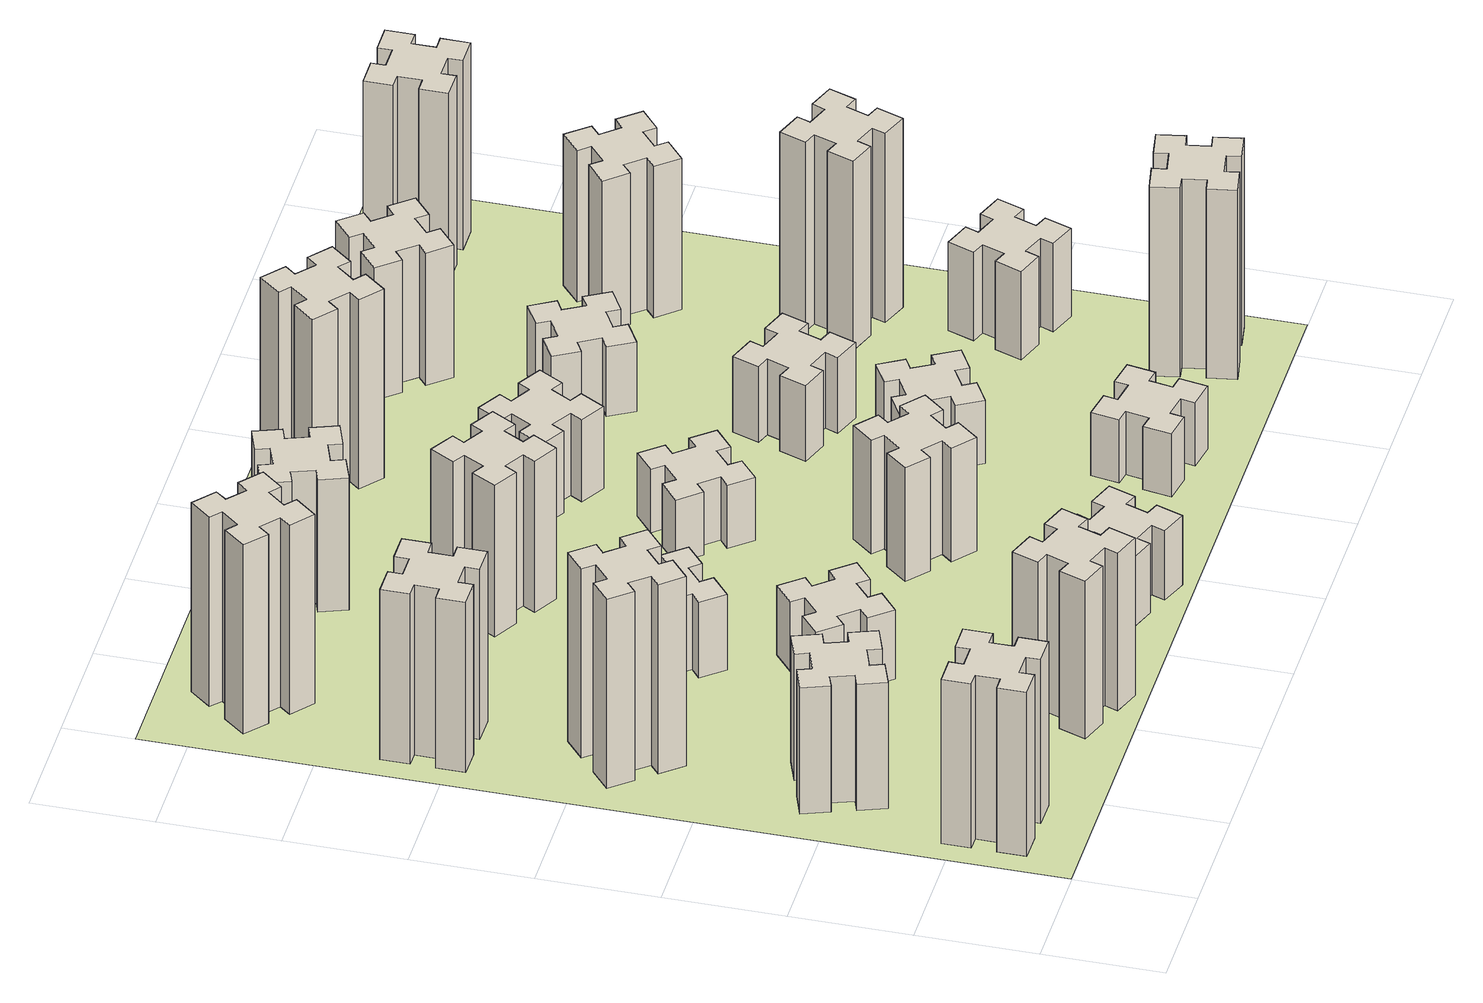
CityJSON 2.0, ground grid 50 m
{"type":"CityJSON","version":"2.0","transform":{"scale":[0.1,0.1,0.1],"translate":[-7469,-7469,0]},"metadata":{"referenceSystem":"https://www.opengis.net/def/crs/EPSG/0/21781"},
"CityObjects":{
"building1":{"type":"Building","attributes":{"class":"1000","function":"1000","usage":"1000","yearOfConstruction":2016,"roofType":"1000","measuredHeight":78,"storeysAboveGround":30,"storeysBelowGround":0},"geometry":[{"type":"Solid","lod":"1","boundaries":[[[[0,1,2,3,4,5,6,7,8,9,10,11,12,13,14,15,16,17,18,19]],[[17,16,20,21]],[[16,15,22,20]],[[15,14,23,22]],[[14,13,24,23]],[[13,12,25,24]],[[12,11,26,25]],[[11,10,27,26]],[[10,9,28,27]],[[9,8,29,28]],[[8,7,30,29]],[[7,6,31,30]],[[6,5,32,31]],[[5,4,33,32]],[[4,3,34,33]],[[3,2,35,34]],[[2,1,36,35]],[[1,0,37,36]],[[0,19,38,37]],[[19,18,39,38]],[[18,17,21,39]],[[24,25,26,27,28,29,30,31,32,33,34,35,36,37,38,39,21,20,22,23]]]]}]},
"building2":{"type":"Building","attributes":{"class":"1000","function":"1000","usage":"1000","yearOfConstruction":2016,"roofType":"1000","measuredHeight":60,"storeysAboveGround":30,"storeysBelowGround":0},"geometry":[{"type":"Solid","lod":"1","boundaries":[[[[40,41,42,43,44,45,46,47,48,49,50,51,52,53,54,55,56,57,58,59]],[[57,56,60,61]],[[56,55,62,60]],[[55,54,63,62]],[[54,53,64,63]],[[53,52,65,64]],[[52,51,66,65]],[[51,50,67,66]],[[50,49,68,67]],[[49,48,69,68]],[[48,47,70,69]],[[47,46,71,70]],[[46,45,72,71]],[[45,44,73,72]],[[44,43,74,73]],[[43,42,75,74]],[[42,41,76,75]],[[41,40,77,76]],[[40,59,78,77]],[[59,58,79,78]],[[58,57,61,79]],[[64,65,66,67,68,69,70,71,72,73,74,75,76,77,78,79,61,60,62,63]]]]}]},
"building3":{"type":"Building","attributes":{"class":"1000","function":"1000","usage":"1000","yearOfConstruction":2016,"roofType":"1000","measuredHeight":90,"storeysAboveGround":30,"storeysBelowGround":0},"geometry":[{"type":"Solid","lod":"1","boundaries":[[[[80,81,82,83,84,85,86,87,88,89,90,91,92,93,94,95,96,97,98,99]],[[97,96,100,101]],[[96,95,102,100]],[[95,94,103,102]],[[94,93,104,103]],[[93,92,105,104]],[[92,91,106,105]],[[91,90,107,106]],[[90,89,108,107]],[[89,88,109,108]],[[88,87,110,109]],[[87,86,111,110]],[[86,85,112,111]],[[85,84,113,112]],[[84,83,114,113]],[[83,82,115,114]],[[82,81,116,115]],[[81,80,117,116]],[[80,99,118,117]],[[99,98,119,118]],[[98,97,101,119]],[[104,105,106,107,108,109,110,111,112,113,114,115,116,117,118,119,101,100,102,103]]]]}]},
"building4":{"type":"Building","attributes":{"class":"1000","function":"1000","usage":"1000","yearOfConstruction":2016,"roofType":"1000","measuredHeight":81,"storeysAboveGround":30,"storeysBelowGround":0},"geometry":[{"type":"Solid","lod":"1","boundaries":[[[[120,121,122,123,124,125,126,127,128,129,130,131,132,133,134,135,136,137,138,139]],[[137,136,140,141]],[[136,135,142,140]],[[135,134,143,142]],[[134,133,144,143]],[[133,132,145,144]],[[132,131,146,145]],[[131,130,147,146]],[[130,129,148,147]],[[129,128,149,148]],[[128,127,150,149]],[[127,126,151,150]],[[126,125,152,151]],[[125,124,153,152]],[[124,123,154,153]],[[123,122,155,154]],[[122,121,156,155]],[[121,120,157,156]],[[120,139,158,157]],[[139,138,159,158]],[[138,137,141,159]],[[144,145,146,147,148,149,150,151,152,153,154,155,156,157,158,159,141,140,142,143]]]]}]},
"building5":{"type":"Building","attributes":{"class":"1000","function":"1000","usage":"1000","yearOfConstruction":2016,"roofType":"1000","measuredHeight":75,"storeysAboveGround":30,"storeysBelowGround":0},"geometry":[{"type":"Solid","lod":"1","boundaries":[[[[160,161,162,163,164,165,166,167,168,169,170,171,172,173,174,175,176,177,178,179]],[[177,176,180,181]],[[176,175,182,180]],[[175,174,183,182]],[[174,173,184,183]],[[173,172,185,184]],[[172,171,186,185]],[[171,170,187,186]],[[170,169,188,187]],[[169,168,189,188]],[[168,167,190,189]],[[167,166,191,190]],[[166,165,192,191]],[[165,164,193,192]],[[164,163,194,193]],[[163,162,195,194]],[[162,161,196,195]],[[161,160,197,196]],[[160,179,198,197]],[[179,178,199,198]],[[178,177,181,199]],[[184,185,186,187,188,189,190,191,192,193,194,195,196,197,198,199,181,180,182,183]]]]}]},
"building6":{"type":"Building","attributes":{"class":"1000","function":"1000","usage":"1000","yearOfConstruction":2016,"roofType":"1000","measuredHeight":90,"storeysAboveGround":30,"storeysBelowGround":0},"geometry":[{"type":"Solid","lod":"1","boundaries":[[[[200,201,202,203,204,205,206,207,208,209,210,211,212,213,214,215,216,217,218,219]],[[217,216,220,221]],[[216,215,222,220]],[[215,214,223,222]],[[214,213,224,223]],[[213,212,225,224]],[[212,211,226,225]],[[211,210,227,226]],[[210,209,228,227]],[[209,208,229,228]],[[208,207,230,229]],[[207,206,231,230]],[[206,205,232,231]],[[205,204,233,232]],[[204,203,234,233]],[[203,202,235,234]],[[202,201,236,235]],[[201,200,237,236]],[[200,219,238,237]],[[219,218,239,238]],[[218,217,221,239]],[[224,225,226,227,228,229,230,231,232,233,234,235,236,237,238,239,221,220,222,223]]]]}]},
"building7":{"type":"Building","attributes":{"class":"1000","function":"1000","usage":"1000","yearOfConstruction":2016,"roofType":"1000","measuredHeight":33,"storeysAboveGround":30,"storeysBelowGround":0},"geometry":[{"type":"Solid","lod":"1","boundaries":[[[[240,241,242,243,244,245,246,247,248,249,250,251,252,253,254,255,256,257,258,259]],[[257,256,260,261]],[[256,255,262,260]],[[255,254,263,262]],[[254,253,264,263]],[[253,252,265,264]],[[252,251,266,265]],[[251,250,267,266]],[[250,249,268,267]],[[249,248,269,268]],[[248,247,270,269]],[[247,246,271,270]],[[246,245,272,271]],[[245,244,273,272]],[[244,243,274,273]],[[243,242,275,274]],[[242,241,276,275]],[[241,240,277,276]],[[240,259,278,277]],[[259,258,279,278]],[[258,257,261,279]],[[264,265,266,267,268,269,270,271,272,273,274,275,276,277,278,279,261,260,262,263]]]]}]},
"building8":{"type":"Building","attributes":{"class":"1000","function":"1000","usage":"1000","yearOfConstruction":2016,"roofType":"1000","measuredHeight":36,"storeysAboveGround":30,"storeysBelowGround":0},"geometry":[{"type":"Solid","lod":"1","boundaries":[[[[280,281,282,283,284,285,286,287,288,289,290,291,292,293,294,295,296,297,298,299]],[[297,296,300,301]],[[296,295,302,300]],[[295,294,303,302]],[[294,293,304,303]],[[293,292,305,304]],[[292,291,306,305]],[[291,290,307,306]],[[290,289,308,307]],[[289,288,309,308]],[[288,287,310,309]],[[287,286,311,310]],[[286,285,312,311]],[[285,284,313,312]],[[284,283,314,313]],[[283,282,315,314]],[[282,281,316,315]],[[281,280,317,316]],[[280,299,318,317]],[[299,298,319,318]],[[298,297,301,319]],[[304,305,306,307,308,309,310,311,312,313,314,315,316,317,318,319,301,300,302,303]]]]}]},
"building9":{"type":"Building","attributes":{"class":"1000","function":"1000","usage":"1000","yearOfConstruction":2016,"roofType":"1000","measuredHeight":33,"storeysAboveGround":30,"storeysBelowGround":0},"geometry":[{"type":"Solid","lod":"1","boundaries":[[[[320,321,322,323,324,325,326,327,328,329,330,331,332,333,334,335,336,337,338,339]],[[337,336,340,341]],[[336,335,342,340]],[[335,334,343,342]],[[334,333,344,343]],[[333,332,345,344]],[[332,331,346,345]],[[331,330,347,346]],[[330,329,348,347]],[[329,328,349,348]],[[328,327,350,349]],[[327,326,351,350]],[[326,325,352,351]],[[325,324,353,352]],[[324,323,354,353]],[[323,322,355,354]],[[322,321,356,355]],[[321,320,357,356]],[[320,339,358,357]],[[339,338,359,358]],[[338,337,341,359]],[[344,345,346,347,348,349,350,351,352,353,354,355,356,357,358,359,341,340,342,343]]]]}]},
"building10":{"type":"Building","attributes":{"class":"1000","function":"1000","usage":"1000","yearOfConstruction":2016,"roofType":"1000","measuredHeight":72,"storeysAboveGround":30,"storeysBelowGround":0},"geometry":[{"type":"Solid","lod":"1","boundaries":[[[[360,361,362,363,364,365,366,367,368,369,370,371,372,373,374,375,376,377,378,379]],[[377,376,380,381]],[[376,375,382,380]],[[375,374,383,382]],[[374,373,384,383]],[[373,372,385,384]],[[372,371,386,385]],[[371,370,387,386]],[[370,369,388,387]],[[369,368,389,388]],[[368,367,390,389]],[[367,366,391,390]],[[366,365,392,391]],[[365,364,393,392]],[[364,363,394,393]],[[363,362,395,394]],[[362,361,396,395]],[[361,360,397,396]],[[360,379,398,397]],[[379,378,399,398]],[[378,377,381,399]],[[384,385,386,387,388,389,390,391,392,393,394,395,396,397,398,399,381,380,382,383]]]]}]},
"building11":{"type":"Building","attributes":{"class":"1000","function":"1000","usage":"1000","yearOfConstruction":2016,"roofType":"1000","measuredHeight":63,"storeysAboveGround":30,"storeysBelowGround":0},"geometry":[{"type":"Solid","lod":"1","boundaries":[[[[400,401,402,403,404,405,406,407,408,409,410,411,412,413,414,415,416,417,418,419]],[[417,416,420,421]],[[416,415,422,420]],[[415,414,423,422]],[[414,413,424,423]],[[413,412,425,424]],[[412,411,426,425]],[[411,410,427,426]],[[410,409,428,427]],[[409,408,429,428]],[[408,407,430,429]],[[407,406,431,430]],[[406,405,432,431]],[[405,404,433,432]],[[404,403,434,433]],[[403,402,435,434]],[[402,401,436,435]],[[401,400,437,436]],[[400,419,438,437]],[[419,418,439,438]],[[418,417,421,439]],[[424,425,426,427,428,429,430,431,432,433,434,435,436,437,438,439,421,420,422,423]]]]}]},
"building12":{"type":"Building","attributes":{"class":"1000","function":"1000","usage":"1000","yearOfConstruction":2016,"roofType":"1000","measuredHeight":54,"storeysAboveGround":30,"storeysBelowGround":0},"geometry":[{"type":"Solid","lod":"1","boundaries":[[[[440,441,442,443,444,445,446,447,448,449,450,451,452,453,454,455,456,457,458,459]],[[457,456,460,461]],[[456,455,462,460]],[[455,454,463,462]],[[454,453,464,463]],[[453,452,465,464]],[[452,451,466,465]],[[451,450,467,466]],[[450,449,468,467]],[[449,448,469,468]],[[448,447,470,469]],[[447,446,471,470]],[[446,445,472,471]],[[445,444,473,472]],[[444,443,474,473]],[[443,442,475,474]],[[442,441,476,475]],[[441,440,477,476]],[[440,459,478,477]],[[459,458,479,478]],[[458,457,461,479]],[[464,465,466,467,468,469,470,471,472,473,474,475,476,477,478,479,461,460,462,463]]]]}]},
"building13":{"type":"Building","attributes":{"class":"1000","function":"1000","usage":"1000","yearOfConstruction":2016,"roofType":"1000","measuredHeight":30,"storeysAboveGround":30,"storeysBelowGround":0},"geometry":[{"type":"Solid","lod":"1","boundaries":[[[[480,481,482,483,484,485,486,487,488,489,490,491,492,493,494,495,496,497,498,499]],[[497,496,500,501]],[[496,495,502,500]],[[495,494,503,502]],[[494,493,504,503]],[[493,492,505,504]],[[492,491,506,505]],[[491,490,507,506]],[[490,489,508,507]],[[489,488,509,508]],[[488,487,510,509]],[[487,486,511,510]],[[486,485,512,511]],[[485,484,513,512]],[[484,483,514,513]],[[483,482,515,514]],[[482,481,516,515]],[[481,480,517,516]],[[480,499,518,517]],[[499,498,519,518]],[[498,497,501,519]],[[504,505,506,507,508,509,510,511,512,513,514,515,516,517,518,519,501,500,502,503]]]]}]},
"building14":{"type":"Building","attributes":{"class":"1000","function":"1000","usage":"1000","yearOfConstruction":2016,"roofType":"1000","measuredHeight":39,"storeysAboveGround":30,"storeysBelowGround":0},"geometry":[{"type":"Solid","lod":"1","boundaries":[[[[520,521,522,523,524,525,526,527,528,529,530,531,532,533,534,535,536,537,538,539]],[[537,536,540,541]],[[536,535,542,540]],[[535,534,543,542]],[[534,533,544,543]],[[533,532,545,544]],[[532,531,546,545]],[[531,530,547,546]],[[530,529,548,547]],[[529,528,549,548]],[[528,527,550,549]],[[527,526,551,550]],[[526,525,552,551]],[[525,524,553,552]],[[524,523,554,553]],[[523,522,555,554]],[[522,521,556,555]],[[521,520,557,556]],[[520,539,558,557]],[[539,538,559,558]],[[538,537,541,559]],[[544,545,546,547,548,549,550,551,552,553,554,555,556,557,558,559,541,540,542,543]]]]}]},
"building15":{"type":"Building","attributes":{"class":"1000","function":"1000","usage":"1000","yearOfConstruction":2016,"roofType":"1000","measuredHeight":30,"storeysAboveGround":30,"storeysBelowGround":0},"geometry":[{"type":"Solid","lod":"1","boundaries":[[[[560,561,562,563,564,565,566,567,568,569,570,571,572,573,574,575,576,577,578,579]],[[577,576,580,581]],[[576,575,582,580]],[[575,574,583,582]],[[574,573,584,583]],[[573,572,585,584]],[[572,571,586,585]],[[571,570,587,586]],[[570,569,588,587]],[[569,568,589,588]],[[568,567,590,589]],[[567,566,591,590]],[[566,565,592,591]],[[565,564,593,592]],[[564,563,594,593]],[[563,562,595,594]],[[562,561,596,595]],[[561,560,597,596]],[[560,579,598,597]],[[579,578,599,598]],[[578,577,581,599]],[[584,585,586,587,588,589,590,591,592,593,594,595,596,597,598,599,581,580,582,583]]]]}]},
"building16":{"type":"Building","attributes":{"class":"1000","function":"1000","usage":"1000","yearOfConstruction":2016,"roofType":"1000","measuredHeight":90,"storeysAboveGround":30,"storeysBelowGround":0},"geometry":[{"type":"Solid","lod":"1","boundaries":[[[[600,601,602,603,604,605,606,607,608,609,610,611,612,613,614,615,616,617,618,619]],[[617,616,620,621]],[[616,615,622,620]],[[615,614,623,622]],[[614,613,624,623]],[[613,612,625,624]],[[612,611,626,625]],[[611,610,627,626]],[[610,609,628,627]],[[609,608,629,628]],[[608,607,630,629]],[[607,606,631,630]],[[606,605,632,631]],[[605,604,633,632]],[[604,603,634,633]],[[603,602,635,634]],[[602,601,636,635]],[[601,600,637,636]],[[600,619,638,637]],[[619,618,639,638]],[[618,617,621,639]],[[624,625,626,627,628,629,630,631,632,633,634,635,636,637,638,639,621,620,622,623]]]]}]},
"building17":{"type":"Building","attributes":{"class":"1000","function":"1000","usage":"1000","yearOfConstruction":2016,"roofType":"1000","measuredHeight":30,"storeysAboveGround":30,"storeysBelowGround":0},"geometry":[{"type":"Solid","lod":"1","boundaries":[[[[640,641,642,643,644,645,646,647,648,649,650,651,652,653,654,655,656,657,658,659]],[[657,656,660,661]],[[656,655,662,660]],[[655,654,663,662]],[[654,653,664,663]],[[653,652,665,664]],[[652,651,666,665]],[[651,650,667,666]],[[650,649,668,667]],[[649,648,669,668]],[[648,647,670,669]],[[647,646,671,670]],[[646,645,672,671]],[[645,644,673,672]],[[644,643,674,673]],[[643,642,675,674]],[[642,641,676,675]],[[641,640,677,676]],[[640,659,678,677]],[[659,658,679,678]],[[658,657,661,679]],[[664,665,666,667,668,669,670,671,672,673,674,675,676,677,678,679,661,660,662,663]]]]}]},
"building18":{"type":"Building","attributes":{"class":"1000","function":"1000","usage":"1000","yearOfConstruction":2016,"roofType":"1000","measuredHeight":36,"storeysAboveGround":30,"storeysBelowGround":0},"geometry":[{"type":"Solid","lod":"1","boundaries":[[[[680,681,682,683,684,685,686,687,688,689,690,691,692,693,694,695,696,697,698,699]],[[697,696,700,701]],[[696,695,702,700]],[[695,694,703,702]],[[694,693,704,703]],[[693,692,705,704]],[[692,691,706,705]],[[691,690,707,706]],[[690,689,708,707]],[[689,688,709,708]],[[688,687,710,709]],[[687,686,711,710]],[[686,685,712,711]],[[685,684,713,712]],[[684,683,714,713]],[[683,682,715,714]],[[682,681,716,715]],[[681,680,717,716]],[[680,699,718,717]],[[699,698,719,718]],[[698,697,701,719]],[[704,705,706,707,708,709,710,711,712,713,714,715,716,717,718,719,701,700,702,703]]]]}]},
"building19":{"type":"Building","attributes":{"class":"1000","function":"1000","usage":"1000","yearOfConstruction":2016,"roofType":"1000","measuredHeight":33,"storeysAboveGround":30,"storeysBelowGround":0},"geometry":[{"type":"Solid","lod":"1","boundaries":[[[[720,721,722,723,724,725,726,727,728,729,730,731,732,733,734,735,736,737,738,739]],[[737,736,740,741]],[[736,735,742,740]],[[735,734,743,742]],[[734,733,744,743]],[[733,732,745,744]],[[732,731,746,745]],[[731,730,747,746]],[[730,729,748,747]],[[729,728,749,748]],[[728,727,750,749]],[[727,726,751,750]],[[726,725,752,751]],[[725,724,753,752]],[[724,723,754,753]],[[723,722,755,754]],[[722,721,756,755]],[[721,720,757,756]],[[720,739,758,757]],[[739,738,759,758]],[[738,737,741,759]],[[744,745,746,747,748,749,750,751,752,753,754,755,756,757,758,759,741,740,742,743]]]]}]},
"building20":{"type":"Building","attributes":{"class":"1000","function":"1000","usage":"1000","yearOfConstruction":2016,"roofType":"1000","measuredHeight":90,"storeysAboveGround":30,"storeysBelowGround":0},"geometry":[{"type":"Solid","lod":"1","boundaries":[[[[760,761,762,763,764,765,766,767,768,769,770,771,772,773,774,775,776,777,778,779]],[[777,776,780,781]],[[776,775,782,780]],[[775,774,783,782]],[[774,773,784,783]],[[773,772,785,784]],[[772,771,786,785]],[[771,770,787,786]],[[770,769,788,787]],[[769,768,789,788]],[[768,767,790,789]],[[767,766,791,790]],[[766,765,792,791]],[[765,764,793,792]],[[764,763,794,793]],[[763,762,795,794]],[[762,761,796,795]],[[761,760,797,796]],[[760,779,798,797]],[[779,778,799,798]],[[778,777,781,799]],[[784,785,786,787,788,789,790,791,792,793,794,795,796,797,798,799,781,780,782,783]]]]}]},
"building21":{"type":"Building","attributes":{"class":"1000","function":"1000","usage":"1000","yearOfConstruction":2016,"roofType":"1000","measuredHeight":63,"storeysAboveGround":30,"storeysBelowGround":0},"geometry":[{"type":"Solid","lod":"1","boundaries":[[[[800,801,802,803,804,805,806,807,808,809,810,811,812,813,814,815,816,817,818,819]],[[817,816,820,821]],[[816,815,822,820]],[[815,814,823,822]],[[814,813,824,823]],[[813,812,825,824]],[[812,811,826,825]],[[811,810,827,826]],[[810,809,828,827]],[[809,808,829,828]],[[808,807,830,829]],[[807,806,831,830]],[[806,805,832,831]],[[805,804,833,832]],[[804,803,834,833]],[[803,802,835,834]],[[802,801,836,835]],[[801,800,837,836]],[[800,819,838,837]],[[819,818,839,838]],[[818,817,821,839]],[[824,825,826,827,828,829,830,831,832,833,834,835,836,837,838,839,821,820,822,823]]]]}]},
"building22":{"type":"Building","attributes":{"class":"1000","function":"1000","usage":"1000","yearOfConstruction":2016,"roofType":"1000","measuredHeight":42,"storeysAboveGround":30,"storeysBelowGround":0},"geometry":[{"type":"Solid","lod":"1","boundaries":[[[[840,841,842,843,844,845,846,847,848,849,850,851,852,853,854,855,856,857,858,859]],[[857,856,860,861]],[[856,855,862,860]],[[855,854,863,862]],[[854,853,864,863]],[[853,852,865,864]],[[852,851,866,865]],[[851,850,867,866]],[[850,849,868,867]],[[849,848,869,868]],[[848,847,870,869]],[[847,846,871,870]],[[846,845,872,871]],[[845,844,873,872]],[[844,843,874,873]],[[843,842,875,874]],[[842,841,876,875]],[[841,840,877,876]],[[840,859,878,877]],[[859,858,879,878]],[[858,857,861,879]],[[864,865,866,867,868,869,870,871,872,873,874,875,876,877,878,879,861,860,862,863]]]]}]},
"building23":{"type":"Building","attributes":{"class":"1000","function":"1000","usage":"1000","yearOfConstruction":2016,"roofType":"1000","measuredHeight":90,"storeysAboveGround":30,"storeysBelowGround":0},"geometry":[{"type":"Solid","lod":"1","boundaries":[[[[880,881,882,883,884,885,886,887,888,889,890,891,892,893,894,895,896,897,898,899]],[[897,896,900,901]],[[896,895,902,900]],[[895,894,903,902]],[[894,893,904,903]],[[893,892,905,904]],[[892,891,906,905]],[[891,890,907,906]],[[890,889,908,907]],[[889,888,909,908]],[[888,887,910,909]],[[887,886,911,910]],[[886,885,912,911]],[[885,884,913,912]],[[884,883,914,913]],[[883,882,915,914]],[[882,881,916,915]],[[881,880,917,916]],[[880,899,918,917]],[[899,898,919,918]],[[898,897,901,919]],[[904,905,906,907,908,909,910,911,912,913,914,915,916,917,918,919,901,900,902,903]]]]}]},
"building24":{"type":"Building","attributes":{"class":"1000","function":"1000","usage":"1000","yearOfConstruction":2016,"roofType":"1000","measuredHeight":72,"storeysAboveGround":30,"storeysBelowGround":0},"geometry":[{"type":"Solid","lod":"1","boundaries":[[[[920,921,922,923,924,925,926,927,928,929,930,931,932,933,934,935,936,937,938,939]],[[937,936,940,941]],[[936,935,942,940]],[[935,934,943,942]],[[934,933,944,943]],[[933,932,945,944]],[[932,931,946,945]],[[931,930,947,946]],[[930,929,948,947]],[[929,928,949,948]],[[928,927,950,949]],[[927,926,951,950]],[[926,925,952,951]],[[925,924,953,952]],[[924,923,954,953]],[[923,922,955,954]],[[922,921,956,955]],[[921,920,957,956]],[[920,939,958,957]],[[939,938,959,958]],[[938,937,941,959]],[[944,945,946,947,948,949,950,951,952,953,954,955,956,957,958,959,941,940,942,943]]]]}]},
"building25":{"type":"Building","attributes":{"class":"1000","function":"1000","usage":"1000","yearOfConstruction":2016,"roofType":"1000","measuredHeight":90,"storeysAboveGround":30,"storeysBelowGround":0},"geometry":[{"type":"Solid","lod":"1","boundaries":[[[[960,961,962,963,964,965,966,967,968,969,970,971,972,973,974,975,976,977,978,979]],[[977,976,980,981]],[[976,975,982,980]],[[975,974,983,982]],[[974,973,984,983]],[[973,972,985,984]],[[972,971,986,985]],[[971,970,987,986]],[[970,969,988,987]],[[969,968,989,988]],[[968,967,990,989]],[[967,966,991,990]],[[966,965,992,991]],[[965,964,993,992]],[[964,963,994,993]],[[963,962,995,994]],[[962,961,996,995]],[[961,960,997,996]],[[960,979,998,997]],[[979,978,999,998]],[[978,977,981,999]],[[984,985,986,987,988,989,990,991,992,993,994,995,996,997,998,999,981,980,982,983]]]]}]},
"landuse1":{"type":"LandUse","attributes":{"name":"plot1","function":"1010"},"geometry":[{"type":"MultiSurface","lod":"1","boundaries":[[[1000,1001,1002,1003]]]}]}
},
"vertices":[
[165,425,0],[165,325,0],[105,325,0],[105,205,0],[225,205,0],[225,265,0],[325,265,0],[325,205,0],[445,205,0],[445,325,0],[385,325,0],[385,425,0],[445,425,0],[445,545,0],[325,545,0],[325,485,0],[225,485,0],[225,545,0],[105,545,0],[105,425,0],[225,485,780],[225,545,780],[325,485,780],[325,545,780],[445,545,780],[445,425,780],[385,425,780],[385,325,780],[445,325,780],[445,205,780],[325,205,780],[325,265,780],[225,265,780],[225,205,780],[105,205,780],[105,325,780],[165,325,780],[165,425,780],[105,425,780],[105,545,780],
[496,1006,0],[462,1100,0],[518,1120,0],[477,1233,0],[364,1192,0],[385,1136,0],[291,1102,0],[270,1158,0],[157,1117,0],[199,1004,0],[255,1025,0],[289,931,0],[233,910,0],[274,797,0],[387,839,0],[366,895,0],[460,929,0],[480,873,0],[593,914,0],[552,1027,0],[460,929,600],[480,873,600],[366,895,600],[387,839,600],[274,797,600],[233,910,600],[289,931,600],[255,1025,600],[199,1004,600],[157,1117,600],[270,1158,600],[291,1102,600],[385,1136,600],[364,1192,600],[477,1233,600],[518,1120,600],[462,1100,600],[496,1006,600],[552,1027,600],[593,914,600],
[492,1888,0],[427,1964,0],[473,2003,0],[396,2095,0],[304,2018,0],[343,1972,0],[266,1907,0],[228,1953,0],[136,1876,0],[213,1784,0],[259,1823,0],[323,1746,0],[277,1708,0],[354,1616,0],[446,1693,0],[408,1739,0],[484,1803,0],[523,1757,0],[615,1834,0],[538,1926,0],[484,1803,900],[523,1757,900],[408,1739,900],[446,1693,900],[354,1616,900],[277,1708,900],[323,1746,900],[259,1823,900],[213,1784,900],[136,1876,900],[228,1953,900],[266,1907,900],[343,1972,900],[304,2018,900],[396,2095,900],[473,2003,900],[427,1964,900],[492,1888,900],[538,1926,900],[615,1834,900],
[385,2545,0],[385,2645,0],[445,2645,0],[445,2765,0],[325,2765,0],[325,2705,0],[225,2705,0],[225,2765,0],[105,2765,0],[105,2645,0],[165,2645,0],[165,2545,0],[105,2545,0],[105,2425,0],[225,2425,0],[225,2485,0],[325,2485,0],[325,2425,0],[445,2425,0],[445,2545,0],[325,2485,810],[325,2425,810],[225,2485,810],[225,2425,810],[105,2425,810],[105,2545,810],[165,2545,810],[165,2645,810],[105,2645,810],[105,2765,810],[225,2765,810],[225,2705,810],[325,2705,810],[325,2765,810],[445,2765,810],[445,2645,810],[385,2645,810],[385,2545,810],[445,2545,810],[445,2425,810],
[1029,360,0],[995,266,0],[939,287,0],[897,174,0],[1010,133,0],[1031,189,0],[1125,155,0],[1104,99,0],[1217,57,0],[1258,170,0],[1202,191,0],[1236,285,0],[1292,264,0],[1333,377,0],[1220,418,0],[1200,362,0],[1106,396,0],[1127,452,0],[1014,493,0],[973,380,0],[1106,396,750],[1127,452,750],[1200,362,750],[1220,418,750],[1333,377,750],[1292,264,750],[1236,285,750],[1202,191,750],[1258,170,750],[1217,57,750],[1104,99,750],[1125,155,750],[1031,189,750],[1010,133,750],[897,174,750],[939,287,750],[995,266,750],[1029,360,750],[973,380,750],[1014,493,750],
[484,3387,0],[408,3452,0],[446,3498,0],[354,3575,0],[277,3483,0],[323,3444,0],[259,3368,0],[213,3406,0],[136,3314,0],[228,3237,0],[266,3283,0],[343,3219,0],[304,3173,0],[396,3096,0],[473,3188,0],[427,3226,0],[492,3303,0],[538,3264,0],[615,3356,0],[523,3433,0],[492,3303,900],[538,3264,900],[427,3226,900],[473,3188,900],[396,3096,900],[304,3173,900],[343,3219,900],[266,3283,900],[228,3237,900],[136,3314,900],[213,3406,900],[259,3368,900],[323,3444,900],[277,3483,900],[354,3575,900],[446,3498,900],[408,3452,900],[484,3387,900],[523,3433,900],[615,3356,900],
[1083,1332,0],[1006,1267,0],[968,1313,0],[876,1236,0],[953,1144,0],[999,1183,0],[1063,1106,0],[1017,1068,0],[1094,976,0],[1186,1053,0],[1148,1099,0],[1224,1163,0],[1263,1117,0],[1355,1194,0],[1278,1286,0],[1232,1248,0],[1167,1324,0],[1213,1363,0],[1136,1455,0],[1044,1378,0],[1167,1324,330],[1213,1363,330],[1232,1248,330],[1278,1286,330],[1355,1194,330],[1263,1117,330],[1224,1163,330],[1148,1099,330],[1186,1053,330],[1094,976,330],[1017,1068,330],[1063,1106,330],[999,1183,330],[953,1144,330],[876,1236,330],[968,1313,330],[1006,1267,330],[1083,1332,330],[1044,1378,330],[1136,1455,330],
[983,1972,0],[906,1907,0],[868,1953,0],[776,1876,0],[853,1784,0],[899,1823,0],[963,1746,0],[917,1708,0],[994,1616,0],[1086,1693,0],[1048,1739,0],[1124,1803,0],[1163,1757,0],[1255,1834,0],[1178,1926,0],[1132,1888,0],[1067,1964,0],[1113,2003,0],[1036,2095,0],[944,2018,0],[1067,1964,360],[1113,2003,360],[1132,1888,360],[1178,1926,360],[1255,1834,360],[1163,1757,360],[1124,1803,360],[1048,1739,360],[1086,1693,360],[994,1616,360],[917,1708,360],[963,1746,360],[899,1823,360],[853,1784,360],[776,1876,360],[868,1953,360],[906,1907,360],[983,1972,360],[944,2018,360],[1036,2095,360],
[1769,360,0],[1735,266,0],[1679,287,0],[1637,174,0],[1750,133,0],[1771,189,0],[1865,155,0],[1844,99,0],[1957,57,0],[1998,170,0],[1942,191,0],[1976,285,0],[2032,264,0],[2073,377,0],[1960,418,0],[1940,362,0],[1846,396,0],[1867,452,0],[1754,493,0],[1713,380,0],[1846,396,330],[1867,452,330],[1940,362,330],[1960,418,330],[2073,377,330],[2032,264,330],[1976,285,330],[1942,191,330],[1998,170,330],[1957,57,330],[1844,99,330],[1865,155,330],[1771,189,330],[1750,133,330],[1637,174,330],[1679,287,330],[1735,266,330],[1769,360,330],[1713,380,330],[1754,493,330],
[1314,2666,0],[1227,2716,0],[1257,2768,0],[1153,2828,0],[1093,2724,0],[1145,2694,0],[1095,2607,0],[1043,2637,0],[983,2533,0],[1087,2473,0],[1117,2525,0],[1204,2475,0],[1174,2423,0],[1278,2363,0],[1338,2467,0],[1286,2497,0],[1336,2584,0],[1388,2554,0],[1448,2658,0],[1344,2718,0],[1336,2584,720],[1388,2554,720],[1286,2497,720],[1338,2467,720],[1278,2363,720],[1174,2423,720],[1204,2475,720],[1117,2525,720],[1087,2473,720],[983,2533,720],[1043,2637,720],[1095,2607,720],[1145,2694,720],[1093,2724,720],[1153,2828,720],[1257,2768,720],[1227,2716,720],[1314,2666,720],[1344,2718,720],[1448,2658,720],
[1125,3456,0],[1031,3422,0],[1010,3478,0],[897,3437,0],[939,3324,0],[995,3345,0],[1029,3251,0],[973,3230,0],[1014,3117,0],[1127,3159,0],[1106,3215,0],[1200,3249,0],[1220,3193,0],[1333,3234,0],[1292,3347,0],[1236,3326,0],[1202,3420,0],[1258,3440,0],[1217,3553,0],[1104,3512,0],[1202,3420,630],[1258,3440,630],[1236,3326,630],[1292,3347,630],[1333,3234,630],[1220,3193,630],[1200,3249,630],[1106,3215,630],[1127,3159,630],[1014,3117,630],[973,3230,630],[1029,3251,630],[995,3345,630],[939,3324,630],[897,3437,630],[1010,3478,630],[1031,3422,630],[1125,3456,630],[1104,3512,630],[1217,3553,630],
[1903,1224,0],[1839,1148,0],[1793,1186,0],[1716,1094,0],[1808,1017,0],[1846,1063,0],[1923,999,0],[1884,953,0],[1976,876,0],[2053,968,0],[2007,1006,0],[2072,1083,0],[2118,1044,0],[2195,1136,0],[2103,1213,0],[2064,1167,0],[1988,1232,0],[2026,1278,0],[1934,1355,0],[1857,1263,0],[1988,1232,540],[2026,1278,540],[2064,1167,540],[2103,1213,540],[2195,1136,540],[2118,1044,540],[2072,1083,540],[2007,1006,540],[2053,968,540],[1976,876,540],[1884,953,540],[1923,999,540],[1846,1063,540],[1808,1017,540],[1716,1094,540],[1793,1186,540],[1839,1148,540],[1903,1224,540],[1857,1263,540],[1934,1355,540],
[1972,1988,0],[1907,2064,0],[1953,2103,0],[1876,2195,0],[1784,2118,0],[1823,2072,0],[1746,2007,0],[1708,2053,0],[1616,1976,0],[1693,1884,0],[1739,1923,0],[1803,1846,0],[1757,1808,0],[1834,1716,0],[1926,1793,0],[1888,1839,0],[1964,1903,0],[2003,1857,0],[2095,1934,0],[2018,2026,0],[1964,1903,300],[2003,1857,300],[1888,1839,300],[1926,1793,300],[1834,1716,300],[1757,1808,300],[1803,1846,300],[1739,1923,300],[1693,1884,300],[1616,1976,300],[1708,2053,300],[1746,2007,300],[1823,2072,300],[1784,2118,300],[1876,2195,300],[1953,2103,300],[1907,2064,300],[1972,1988,300],[2018,2026,300],[2095,1934,300],
[2026,2497,0],[2076,2584,0],[2128,2554,0],[2188,2658,0],[2084,2718,0],[2054,2666,0],[1967,2716,0],[1997,2768,0],[1893,2828,0],[1833,2724,0],[1885,2694,0],[1835,2607,0],[1783,2637,0],[1723,2533,0],[1827,2473,0],[1857,2525,0],[1944,2475,0],[1914,2423,0],[2018,2363,0],[2078,2467,0],[1944,2475,390],[1914,2423,390],[1857,2525,390],[1827,2473,390],[1723,2533,390],[1783,2637,390],[1835,2607,390],[1885,2694,390],[1833,2724,390],[1893,2828,390],[1997,2768,390],[1967,2716,390],[2054,2666,390],[2084,2718,390],[2188,2658,390],[2128,2554,390],[2076,2584,390],[2026,2497,390],[2078,2467,390],[2018,2363,390],
[2596,444,0],[2578,345,0],[2519,356,0],[2498,237,0],[2617,217,0],[2627,276,0],[2725,258,0],[2715,199,0],[2833,178,0],[2854,297,0],[2795,307,0],[2812,405,0],[2871,395,0],[2892,513,0],[2774,534,0],[2764,475,0],[2665,492,0],[2676,551,0],[2557,572,0],[2537,454,0],[2665,492,300],[2676,551,300],[2764,475,300],[2774,534,300],[2892,513,300],[2871,395,300],[2812,405,300],[2795,307,300],[2854,297,300],[2833,178,300],[2715,199,300],[2725,258,300],[2627,276,300],[2617,217,300],[2498,237,300],[2519,356,300],[2578,345,300],[2596,444,300],[2537,454,300],[2557,572,300],
[1746,3383,0],[1823,3319,0],[1784,3273,0],[1876,3196,0],[1953,3288,0],[1907,3326,0],[1972,3403,0],[2018,3364,0],[2095,3456,0],[2003,3533,0],[1964,3487,0],[1888,3552,0],[1926,3598,0],[1834,3675,0],[1757,3583,0],[1803,3544,0],[1739,3468,0],[1693,3506,0],[1616,3414,0],[1708,3337,0],[1739,3468,900],[1693,3506,900],[1803,3544,900],[1757,3583,900],[1834,3675,900],[1926,3598,900],[1888,3552,900],[1964,3487,900],[2003,3533,900],[2095,3456,900],[2018,3364,900],[1972,3403,900],[1907,3326,900],[1953,3288,900],[1876,3196,900],[1784,3273,900],[1823,3319,900],[1746,3383,900],[1708,3337,900],[1616,3414,900],
[2607,1095,0],[2694,1145,0],[2724,1093,0],[2828,1153,0],[2768,1257,0],[2716,1227,0],[2666,1314,0],[2718,1344,0],[2658,1448,0],[2554,1388,0],[2584,1336,0],[2497,1286,0],[2467,1338,0],[2363,1278,0],[2423,1174,0],[2475,1204,0],[2525,1117,0],[2473,1087,0],[2533,983,0],[2637,1043,0],[2525,1117,300],[2473,1087,300],[2475,1204,300],[2423,1174,300],[2363,1278,300],[2467,1338,300],[2497,1286,300],[2584,1336,300],[2554,1388,300],[2658,1448,300],[2718,1344,300],[2666,1314,300],[2716,1227,300],[2768,1257,300],[2828,1153,300],[2724,1093,300],[2694,1145,300],[2607,1095,300],[2637,1043,300],[2533,983,300],
[2682,1671,0],[2716,1765,0],[2772,1744,0],[2813,1857,0],[2700,1898,0],[2680,1842,0],[2586,1876,0],[2607,1932,0],[2494,1973,0],[2453,1860,0],[2509,1840,0],[2475,1746,0],[2419,1767,0],[2377,1654,0],[2490,1613,0],[2511,1669,0],[2605,1635,0],[2584,1579,0],[2697,1537,0],[2738,1650,0],[2605,1635,360],[2584,1579,360],[2511,1669,360],[2490,1613,360],[2377,1654,360],[2419,1767,360],[2475,1746,360],[2509,1840,360],[2453,1860,360],[2494,1973,360],[2607,1932,360],[2586,1876,360],[2680,1842,360],[2700,1898,360],[2813,1857,360],[2772,1744,360],[2716,1765,360],[2682,1671,360],[2738,1650,360],[2697,1537,360],
[2475,2584,0],[2525,2497,0],[2473,2467,0],[2533,2363,0],[2637,2423,0],[2607,2475,0],[2694,2525,0],[2724,2473,0],[2828,2533,0],[2768,2637,0],[2716,2607,0],[2666,2694,0],[2718,2724,0],[2658,2828,0],[2554,2768,0],[2584,2716,0],[2497,2666,0],[2467,2718,0],[2363,2658,0],[2423,2554,0],[2497,2666,330],[2467,2718,330],[2584,2716,330],[2554,2768,330],[2658,2828,330],[2718,2724,330],[2666,2694,330],[2716,2607,330],[2768,2637,330],[2828,2533,330],[2724,2473,330],[2694,2525,330],[2607,2475,330],[2637,2423,330],[2533,2363,330],[2473,2467,330],[2525,2497,330],[2475,2584,330],[2423,2554,330],[2363,2658,330],
[3465,492,0],[3367,475,0],[3357,534,0],[3238,513,0],[3259,395,0],[3318,405,0],[3336,307,0],[3277,297,0],[3297,178,0],[3416,199,0],[3405,258,0],[3504,276,0],[3514,217,0],[3632,237,0],[3611,356,0],[3552,345,0],[3535,444,0],[3594,454,0],[3573,572,0],[3455,551,0],[3535,444,900],[3594,454,900],[3552,345,900],[3611,356,900],[3632,237,900],[3514,217,900],[3504,276,900],[3405,258,900],[3416,199,900],[3297,178,900],[3277,297,900],[3336,307,900],[3318,405,900],[3259,395,900],[3238,513,900],[3357,534,900],[3367,475,900],[3465,492,900],[3455,551,900],[3573,572,900],
[2712,3368,0],[2647,3444,0],[2693,3483,0],[2616,3575,0],[2524,3498,0],[2563,3452,0],[2486,3387,0],[2448,3433,0],[2356,3356,0],[2433,3264,0],[2479,3303,0],[2543,3226,0],[2497,3188,0],[2574,3096,0],[2666,3173,0],[2628,3219,0],[2704,3283,0],[2743,3237,0],[2835,3314,0],[2758,3406,0],[2704,3283,630],[2743,3237,630],[2628,3219,630],[2666,3173,630],[2574,3096,630],[2497,3188,630],[2543,3226,630],[2479,3303,630],[2433,3264,630],[2356,3356,630],[2448,3433,630],[2486,3387,630],[2563,3452,630],[2524,3498,630],[2616,3575,630],[2693,3483,630],[2647,3444,630],[2712,3368,630],[2758,3406,630],[2835,3314,630],
[3351,1029,0],[3445,995,0],[3424,939,0],[3537,897,0],[3578,1010,0],[3522,1031,0],[3556,1125,0],[3612,1104,0],[3653,1217,0],[3540,1258,0],[3520,1202,0],[3426,1236,0],[3447,1292,0],[3334,1333,0],[3293,1220,0],[3349,1200,0],[3315,1106,0],[3259,1127,0],[3217,1014,0],[3330,973,0],[3315,1106,420],[3259,1127,420],[3349,1200,420],[3293,1220,420],[3334,1333,420],[3447,1292,420],[3426,1236,420],[3520,1202,420],[3540,1258,420],[3653,1217,420],[3612,1104,420],[3556,1125,420],[3522,1031,420],[3578,1010,420],[3537,897,420],[3424,939,420],[3445,995,420],[3351,1029,420],[3330,973,420],[3217,1014,420],
[3420,1842,0],[3326,1876,0],[3347,1932,0],[3234,1973,0],[3193,1860,0],[3249,1840,0],[3215,1746,0],[3159,1767,0],[3117,1654,0],[3230,1613,0],[3251,1669,0],[3345,1635,0],[3324,1579,0],[3437,1537,0],[3478,1650,0],[3422,1671,0],[3456,1765,0],[3512,1744,0],[3553,1857,0],[3440,1898,0],[3456,1765,900],[3512,1744,900],[3422,1671,900],[3478,1650,900],[3437,1537,900],[3324,1579,900],[3345,1635,900],[3251,1669,900],[3230,1613,900],[3117,1654,900],[3159,1767,900],[3215,1746,900],[3249,1840,900],[3193,1860,900],[3234,1973,900],[3347,1932,900],[3326,1876,900],[3420,1842,900],[3440,1898,900],[3553,1857,900],
[3119,2563,0],[3183,2486,0],[3137,2448,0],[3214,2356,0],[3306,2433,0],[3268,2479,0],[3344,2543,0],[3383,2497,0],[3475,2574,0],[3398,2666,0],[3352,2628,0],[3287,2704,0],[3333,2743,0],[3256,2835,0],[3164,2758,0],[3203,2712,0],[3126,2647,0],[3088,2693,0],[2996,2616,0],[3073,2524,0],[3126,2647,720],[3088,2693,720],[3203,2712,720],[3164,2758,720],[3256,2835,720],[3333,2743,720],[3287,2704,720],[3352,2628,720],[3398,2666,720],[3475,2574,720],[3383,2497,720],[3344,2543,720],[3268,2479,720],[3306,2433,720],[3214,2356,720],[3137,2448,720],[3183,2486,720],[3119,2563,720],[3073,2524,720],[2996,2616,720],
[3285,3325,0],[3385,3325,0],[3385,3265,0],[3505,3265,0],[3505,3385,0],[3445,3385,0],[3445,3485,0],[3505,3485,0],[3505,3605,0],[3385,3605,0],[3385,3545,0],[3285,3545,0],[3285,3605,0],[3165,3605,0],[3165,3485,0],[3225,3485,0],[3225,3385,0],[3165,3385,0],[3165,3265,0],[3285,3265,0],[3225,3385,900],[3165,3385,900],[3225,3485,900],[3165,3485,900],[3165,3605,900],[3285,3605,900],[3285,3545,900],[3385,3545,900],[3385,3605,900],[3505,3605,900],[3505,3485,900],[3445,3485,900],[3445,3385,900],[3505,3385,900],[3505,3265,900],[3385,3265,900],[3385,3325,900],[3285,3325,900],[3285,3265,900],[3165,3265,900],
[5,3705,0],[3705,3705,0],[3705,5,0],[5,5,0]
]}
